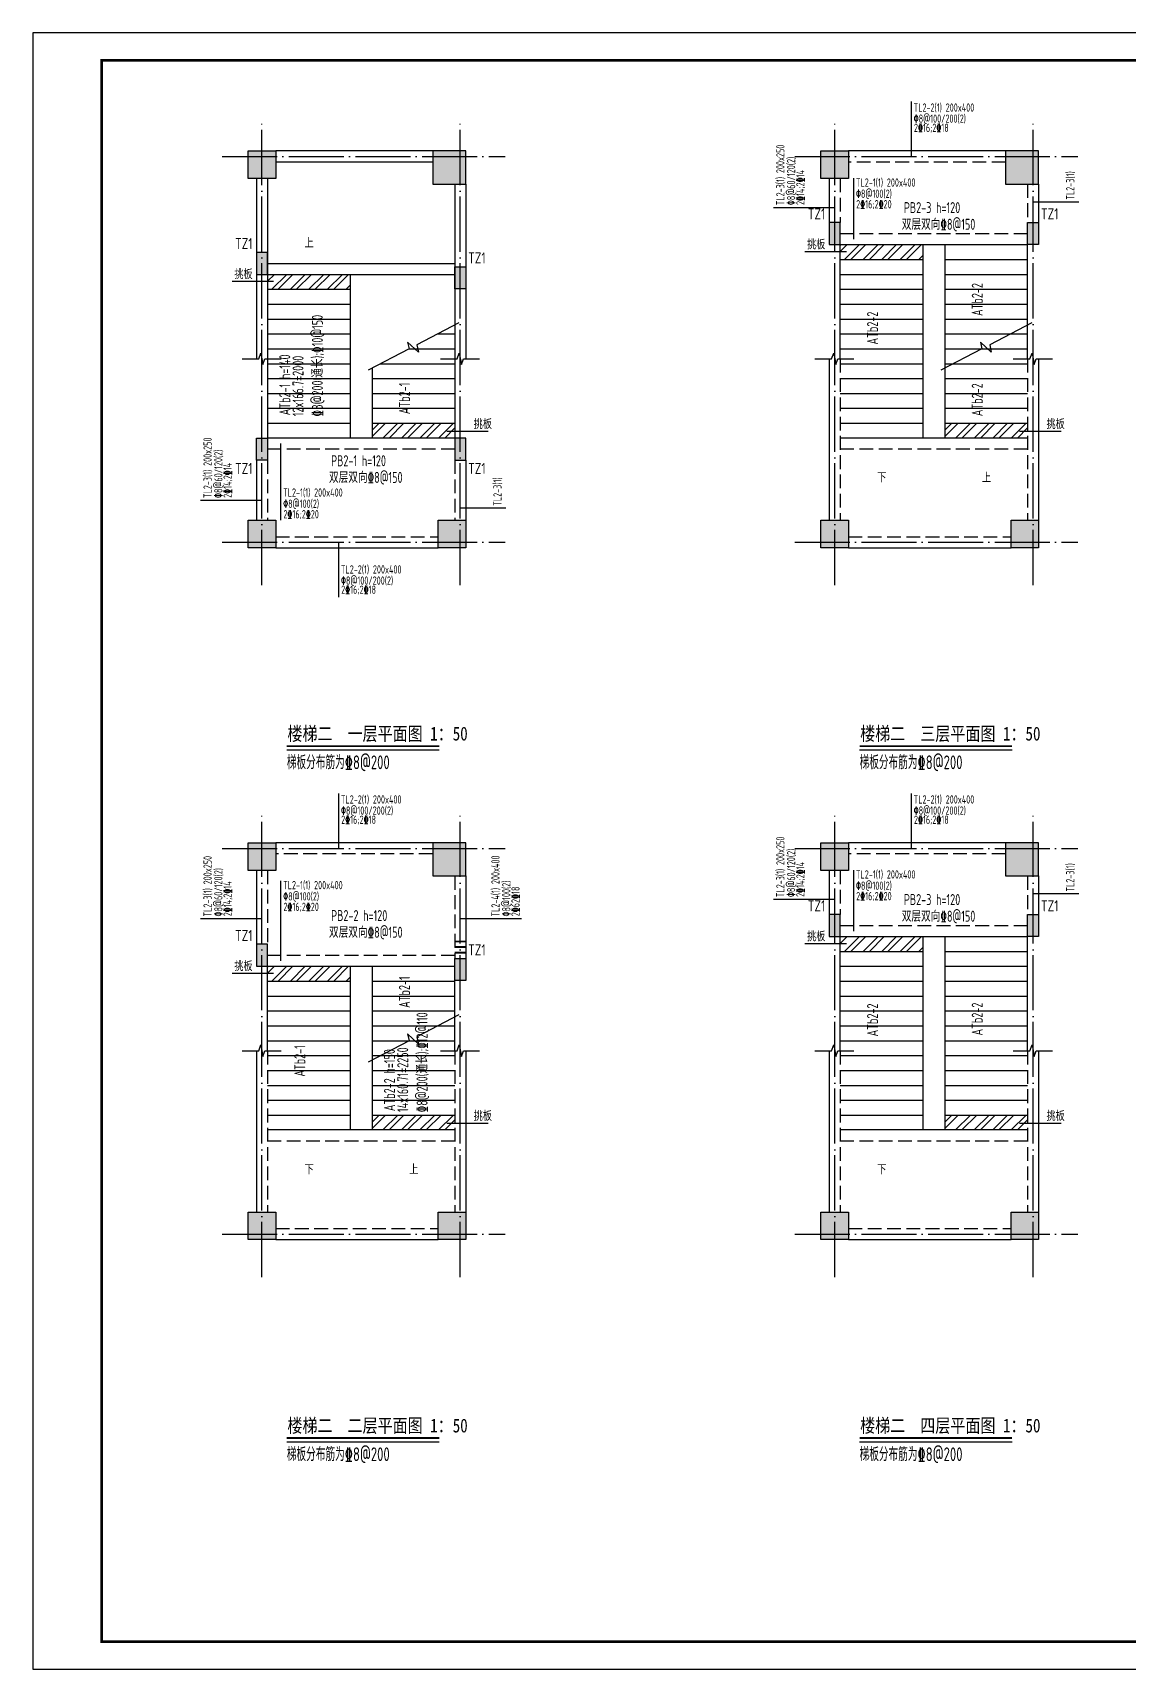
# Model space of a CAD drawing. Extents: x -2331248 to -1198620, y -977263 to -545844.
# Drawn here: x -1240670 to -1220791, y -855128 to -825428 of the extents above; entities that cross this region are included whole.
import ezdxf
from ezdxf.enums import TextEntityAlignment as Align

# ---------------------------------------------------------------- set-up
doc = ezdxf.new("R2010")
doc.units = 0
doc.header["$LTSCALE"] = 1000
doc.header["$MEASUREMENT"] = 0
doc.linetypes.add('DASH', pattern=[0.35, 0.25, -0.1])
doc.linetypes.add('DOTE', pattern=[2.42, 2, -0.2, 0.02, -0.2])
for name, color, linetype in [('DIM_SYMB', 3, 'CONTINUOUS'), ('DOTE', 1, 'DOTE'), ('PUB_DIM', 3, 'CONTINUOUS'), ('PUB_TEXT', 7, 'CONTINUOUS'), ('PUB_TITLE', 4, 'CONTINUOUS'), ('S_STAIR', 2, 'CONTINUOUS'), ('STAIR', 2, 'CONTINUOUS'), ('TEXT', 7, 'CONTINUOUS'), ('填充', 8, 'CONTINUOUS'), ('构造柱', 6, 'CONTINUOUS'), ('柱', 2, 'CONTINUOUS'), ('柱涂实', 54, 'CONTINUOUS'), ('柱编号', 6, 'CONTINUOUS'), ('梁', 4, 'CONTINUOUS'), ('梁虚线', 134, 'DASH'), ('水平标注', 2, 'CONTINUOUS')]:
    doc.layers.add(name, color=color, linetype=linetype)
doc.layers.add('S_SubBeamHoop', color=1, linetype='CONTINUOUS', lineweight=40)
doc.styles.add('-黑体', font='SIMHEI.TTF', dxfattribs={"width": 0.8})
doc.styles.add('TSSD_REIN', font='Tssdeng.shx', dxfattribs={"width": 0.7, "bigfont": 'hztxt.shx'})
pattern_1 = [(45, (1232, 0), (-168.379802, 168.379802), []), (45, (1344.25, 0), (-168.379802, 168.379802), [])]
pattern_2 = [(45, (1232, -12557), (-168.379802, 168.379802), []), (45, (1344.25, -12557), (-168.379802, 168.379802), [])]

msp = doc.modelspace()

# ---------------------------------------------------------------- hatches: boundary and pattern name
at = {"layer": '填充'}
h = msp.add_hatch(dxfattribs=at)
h.set_pattern_fill('ANSI32', color=256, scale=50, style=0)
h.set_pattern_definition([(45, (11625.41, 540), (-168.379802, 168.379802), []), (45, (11737.67, 540), (-168.379802, 168.379802), [])])
h.paths.add_polyline_path([(-1226017.8, -829274), (-1226017.8, -829544), (-1225267.8, -829544), (-1225267.8, -829274)])
h.paths.add_polyline_path([(-1225267.8, -829274), (-1225267.8, -829544), (-1224517.8, -829544), (-1224517.8, -829274)])
h = msp.add_hatch(dxfattribs=at)
h.set_pattern_fill('ANSI32', color=256, scale=50, style=0)
h.set_pattern_definition(pattern_1)
h.paths.add_polyline_path([(-1236411.2, -829814), (-1236411.2, -830084), (-1235661.2, -830084), (-1235661.2, -829814)])
h.paths.add_polyline_path([(-1235661.2, -829814), (-1235661.2, -830084), (-1234911.2, -830084), (-1234911.2, -829814)])
h = msp.add_hatch(dxfattribs=at)
h.set_pattern_fill('ANSI32', color=256, scale=50, style=0)
h.set_pattern_definition(pattern_1)
h.paths.add_polyline_path([(-1234511.2, -832514), (-1234511.2, -832784), (-1233761.2, -832784), (-1233761.2, -832514)])
h.paths.add_polyline_path([(-1233761.2, -832514), (-1233761.2, -832784), (-1233011.2, -832784), (-1233011.2, -832514)])
h = msp.add_hatch(dxfattribs=at)
h.set_pattern_fill('ANSI32', color=256, scale=50, style=0)
h.set_pattern_definition([(45, (11625.41, 0), (-168.379802, 168.379802), []), (45, (11737.67, 0), (-168.379802, 168.379802), [])])
h.paths.add_polyline_path([(-1224117.8, -832514), (-1224117.8, -832784), (-1223367.8, -832784), (-1223367.8, -832514)])
h.paths.add_polyline_path([(-1223367.8, -832514), (-1223367.8, -832784), (-1222617.8, -832784), (-1222617.8, -832514)])
h = msp.add_hatch(dxfattribs=at)
h.set_pattern_fill('ANSI32', color=256, scale=50, style=0)
h.set_pattern_definition([(45, (11625.41, -12017), (-168.379802, 168.379802), []), (45, (11737.67, -12017), (-168.379802, 168.379802), [])])
h.paths.add_polyline_path([(-1226017.8, -841831), (-1226017.8, -842101), (-1225267.8, -842101), (-1225267.8, -841831)])
h.paths.add_polyline_path([(-1225267.8, -841831), (-1225267.8, -842101), (-1224517.8, -842101), (-1224517.8, -841831)])
h = msp.add_hatch(dxfattribs=at)
h.set_pattern_fill('ANSI32', color=256, scale=50, style=0)
h.set_pattern_definition(pattern_2)
h.paths.add_polyline_path([(-1236411.2, -842371), (-1236411.2, -842641), (-1235661.2, -842641), (-1235661.2, -842371)])
h.paths.add_polyline_path([(-1235661.2, -842371), (-1235661.2, -842641), (-1234911.2, -842641), (-1234911.2, -842371)])
h = msp.add_hatch(dxfattribs=at)
h.set_pattern_fill('ANSI32', color=256, scale=50, style=0)
h.set_pattern_definition(pattern_2)
h.paths.add_polyline_path([(-1234511.2, -845071), (-1234511.2, -845341), (-1233761.2, -845341), (-1233761.2, -845071)])
h.paths.add_polyline_path([(-1233761.2, -845071), (-1233761.2, -845341), (-1233011.2, -845341), (-1233011.2, -845071)])
h = msp.add_hatch(dxfattribs=at)
h.set_pattern_fill('ANSI32', color=256, scale=50, style=0)
h.set_pattern_definition([(45, (11625.41, -12557), (-168.379802, 168.379802), []), (45, (11737.67, -12557), (-168.379802, 168.379802), [])])
h.paths.add_polyline_path([(-1224117.8, -845071), (-1224117.8, -845341), (-1223367.8, -845341), (-1223367.8, -845071)])
h.paths.add_polyline_path([(-1223367.8, -845071), (-1223367.8, -845341), (-1222617.8, -845341), (-1222617.8, -845071)])

# ---------------------------------------------------------------- linework, layer by layer
at = {"layer": 'DIM_SYMB'}
for points in [[(-1225267.8, -833358.6, 0, 0, 0), (-1225267.8, -828765.1, 0, 0, 0), (-1223367.8, -828765.1, 0, 0, 0), (-1223367.8, -830744, 40, 0, 0), (-1223367.8, -830894, 0, 0, 0)], [(-1235661.2, -829387.1, 0, 0, 0), (-1235661.2, -833358.6, 0, 0, 0), (-1233761.2, -833358.6, 0, 0, 0), (-1233761.2, -831584, 40, 0, 0), (-1233761.2, -831434, 0, 0, 0)], [(-1223367.8, -833358.6, 0, 0, 0), (-1223367.8, -831584, 40, 0, 0), (-1223367.8, -831434, 0, 0, 0)], [(-1225267.8, -845915.6, 0, 0, 0), (-1225267.8, -841322.1, 0, 0, 0), (-1223367.8, -841322.1, 0, 0, 0), (-1223367.8, -844651, 40, 0, 0), (-1223367.8, -844801, 0, 0, 0)], [(-1235661.2, -845915.6, 0, 0, 0), (-1235661.2, -841613.1, 0, 0, 0), (-1233761.2, -841613.1, 0, 0, 0), (-1233761.2, -843301, 40, 0, 0), (-1233761.2, -843451, 0, 0, 0)], [(-1233761.2, -845915.6, 0, 0, 0), (-1233761.2, -844141, 40, 0, 0), (-1233761.2, -843991, 0, 0, 0)]]:
    msp.add_lwpolyline(points, format="xyseb", dxfattribs=at)
at = {"layer": 'DOTE', "ltscale": 0.5}
for p, q in [((-1236511.2, -835452.3), (-1236511.2, -827014.2)), ((-1232911.2, -835452.3), (-1232911.2, -827014.2)), ((-1226117.8, -835452.3), (-1226117.8, -827014.2)), ((-1222517.8, -835452.3), (-1222517.8, -827014.2)), ((-1237234.4, -827674), (-1232100.2, -827674)), ((-1226841, -827674), (-1221706.8, -827674)), ((-1237234.4, -834674), (-1232100.2, -834674)), ((-1226841, -834674), (-1221706.8, -834674)), ((-1236511.2, -848009.3), (-1236511.2, -839571.2)), ((-1232911.2, -848009.3), (-1232911.2, -839571.2)), ((-1226117.8, -848009.3), (-1226117.8, -839571.2)), ((-1222517.8, -848009.3), (-1222517.8, -839571.2)), ((-1237234.4, -840231), (-1232100.2, -840231)), ((-1226841, -840231), (-1221706.8, -840231)), ((-1237234.4, -847231), (-1232100.2, -847231)), ((-1226841, -847231), (-1221706.8, -847231))]:
    msp.add_line(p, q, dxfattribs=at)
at = {"layer": 'PUB_DIM'}
for points in [[(-1236872.5, -831346), (-1236568, -831346), (-1236529.8, -831241), (-1236492.7, -831451), (-1236455.5, -831346), (-1236162, -831346)], [(-1233272.5, -831346), (-1232968, -831346), (-1232929.8, -831241), (-1232892.7, -831451), (-1232855.5, -831346), (-1232562, -831346)], [(-1226479.1, -831346), (-1226174.6, -831346), (-1226136.3, -831241), (-1226099.3, -831451), (-1226062.1, -831346), (-1225768.5, -831346)], [(-1222879.1, -831346), (-1222574.6, -831346), (-1222536.3, -831241), (-1222499.3, -831451), (-1222462.1, -831346), (-1222168.5, -831346)], [(-1236872.5, -843903), (-1236568, -843903), (-1236529.8, -843798), (-1236492.7, -844008), (-1236455.5, -843903), (-1236162, -843903)], [(-1233272.5, -843903), (-1232968, -843903), (-1232929.8, -843798), (-1232892.7, -844008), (-1232855.5, -843903), (-1232562, -843903)], [(-1226479.1, -843903), (-1226174.6, -843903), (-1226136.3, -843798), (-1226099.3, -844008), (-1226062.1, -843903), (-1225768.5, -843903)], [(-1222879.1, -843903), (-1222574.6, -843903), (-1222536.3, -843798), (-1222499.3, -844008), (-1222462.1, -843903), (-1222168.5, -843903)]]:
    msp.add_lwpolyline(points, dxfattribs=at)
at = {"layer": 'PUB_TEXT', "const_width": 35}
for points in [[(-1233293.4, -838375.4), (-1236059.3, -838375.4)], [(-1222899.9, -838375.4), (-1225665.9, -838375.4)], [(-1233293.4, -850932.4), (-1236059.3, -850932.4)], [(-1222899.9, -850932.4), (-1225665.9, -850932.4)]]:
    msp.add_lwpolyline(points, dxfattribs=at)
at = {"layer": 'PUB_TEXT'}
for points in [[(-1233293.4, -838450.4), (-1236059.3, -838450.4)], [(-1222899.9, -838450.4), (-1225665.9, -838450.4)], [(-1233293.4, -851007.4), (-1236059.3, -851007.4)], [(-1222899.9, -851007.4), (-1225665.9, -851007.4)]]:
    msp.add_lwpolyline(points, dxfattribs=at)
at = {"layer": 'PUB_TITLE'}
msp.add_lwpolyline([(-1240670, -855128), (-1198620, -855128), (-1198620, -825428), (-1240670, -825428)], close=True, dxfattribs=at)
at = {"layer": 'PUB_TITLE', "const_width": 50}
msp.add_lwpolyline([(-1239420, -854628), (-1199120, -854628), (-1199120, -825928), (-1239420, -825928)], close=True, dxfattribs=at)
at = {"layer": 'S_STAIR'}
for p, q in [((-1226017.8, -831346), (-1226017.8, -829274)), ((-1224117.8, -829274), (-1224117.8, -832784)), ((-1222617.8, -831346), (-1222617.8, -829274)), ((-1236411.2, -831346), (-1236411.2, -832784)), ((-1234511.2, -831513.9), (-1234511.2, -832784)), ((-1233011.2, -831346), (-1233011.2, -832784)), ((-1226017.8, -843903), (-1226017.8, -841831)), ((-1224117.8, -841831), (-1224117.8, -845341)), ((-1222617.8, -843903), (-1222617.8, -841831)), ((-1236411.2, -843903), (-1236411.2, -842371)), ((-1234511.2, -842371), (-1234511.2, -845341)), ((-1233011.2, -843903), (-1233011.2, -842631))]:
    msp.add_line(p, q, dxfattribs=at)
at = {"layer": 'S_SubBeamHoop', "linetype": 'Continuous', "ltscale": 1, "const_width": 35}
for points in [[(-1233011.2, -841921), (-1232811.2, -841921)], [(-1233011.2, -842021), (-1232811.2, -842021)], [(-1233011.2, -842121), (-1232811.2, -842121)]]:
    msp.add_lwpolyline(points, dxfattribs=at)
at = {"layer": 'STAIR'}
for p, q in [((-1224517.8, -829274), (-1224517.8, -832784)), ((-1234911.2, -829814), (-1234911.2, -832784)), ((-1226017.8, -829544), (-1224517.8, -829544)), ((-1226017.8, -829814), (-1224517.8, -829814)), ((-1224117.8, -829544), (-1222617.8, -829544)), ((-1224117.8, -829814), (-1222617.8, -829814)), ((-1236411.2, -830084), (-1234911.2, -830084)), ((-1226017.8, -830084), (-1224517.8, -830084)), ((-1224117.8, -830084), (-1222617.8, -830084)), ((-1236411.2, -830354), (-1234911.2, -830354)), ((-1226017.8, -830354), (-1224517.8, -830354)), ((-1224117.8, -830354), (-1222617.8, -830354)), ((-1236411.2, -830624), (-1234911.2, -830624)), ((-1226017.8, -830624), (-1224517.8, -830624)), ((-1224117.8, -830624), (-1222617.8, -830624)), ((-1236411.2, -830894), (-1234911.2, -830894)), ((-1233318.2, -830894), (-1233011.2, -830894)), ((-1226017.8, -830894), (-1224517.8, -830894)), ((-1224117.8, -830894), (-1222617.8, -830894)), ((-1236411.2, -831164), (-1234911.2, -831164)), ((-1233841, -831164), (-1233011.2, -831164)), ((-1226017.8, -831164), (-1224517.8, -831164)), ((-1224117.8, -831164), (-1222617.8, -831164)), ((-1236411.2, -831434), (-1234911.2, -831434)), ((-1234357.4, -831434), (-1233011.2, -831434)), ((-1226017.8, -831434), (-1224517.8, -831434)), ((-1224117.8, -831434), (-1222617.8, -831434)), ((-1236411.2, -831704), (-1234911.2, -831704)), ((-1234511.2, -831704), (-1233011.2, -831704)), ((-1226017.8, -831704), (-1224517.8, -831704)), ((-1224117.8, -831704), (-1222617.8, -831704)), ((-1236411.2, -831974), (-1234911.2, -831974)), ((-1234511.2, -831974), (-1233011.2, -831974)), ((-1226017.8, -831974), (-1224517.8, -831974)), ((-1224117.8, -831974), (-1222617.8, -831974)), ((-1236411.2, -832244), (-1234911.2, -832244)), ((-1234511.2, -832244), (-1233011.2, -832244)), ((-1226017.8, -832244), (-1224517.8, -832244)), ((-1224117.8, -832244), (-1222617.8, -832244)), ((-1236411.2, -832514), (-1234911.2, -832514)), ((-1234511.2, -832514), (-1233011.2, -832514)), ((-1226017.8, -832514), (-1224517.8, -832514)), ((-1224117.8, -832514), (-1222617.8, -832514)), ((-1224517.8, -841831), (-1224517.8, -845341)), ((-1226017.8, -842101), (-1224517.8, -842101)), ((-1224117.8, -842101), (-1222617.8, -842101)), ((-1234911.2, -842371), (-1234911.2, -845341)), ((-1226017.8, -842371), (-1224517.8, -842371)), ((-1224117.8, -842371), (-1222617.8, -842371)), ((-1236411.2, -842641), (-1234911.2, -842641)), ((-1234511.2, -842641), (-1233011.2, -842641)), ((-1226017.8, -842641), (-1224517.8, -842641)), ((-1224117.8, -842641), (-1222617.8, -842641)), ((-1236411.2, -842911), (-1234911.2, -842911)), ((-1236411.2, -843181), (-1234911.2, -843181)), ((-1234511.2, -842911), (-1233011.2, -842911)), ((-1234511.2, -843181), (-1233011.2, -843181)), ((-1226017.8, -842911), (-1224517.8, -842911)), ((-1226017.8, -843181), (-1224517.8, -843181)), ((-1224117.8, -842911), (-1222617.8, -842911)), ((-1224117.8, -843181), (-1222617.8, -843181)), ((-1236411.2, -843451), (-1234911.2, -843451)), ((-1234511.2, -843451), (-1233011.2, -843451)), ((-1226017.8, -843451), (-1224517.8, -843451)), ((-1224117.8, -843451), (-1222617.8, -843451)), ((-1236411.2, -843721), (-1234911.2, -843721)), ((-1234511.2, -843721), (-1233011.2, -843721)), ((-1226017.8, -843721), (-1224517.8, -843721)), ((-1224117.8, -843721), (-1222617.8, -843721)), ((-1236411.2, -843991), (-1234911.2, -843991)), ((-1234511.2, -843991), (-1233011.2, -843991)), ((-1226017.8, -843991), (-1224517.8, -843991)), ((-1224117.8, -843991), (-1222617.8, -843991)), ((-1236411.2, -844261), (-1234911.2, -844261)), ((-1234511.2, -844261), (-1233011.2, -844261)), ((-1226017.8, -844261), (-1224517.8, -844261)), ((-1224117.8, -844261), (-1222617.8, -844261)), ((-1236411.2, -844531), (-1234911.2, -844531)), ((-1234511.2, -844531), (-1233011.2, -844531)), ((-1226017.8, -844531), (-1224517.8, -844531)), ((-1224117.8, -844531), (-1222617.8, -844531)), ((-1236411.2, -844801), (-1234911.2, -844801)), ((-1234511.2, -844801), (-1233011.2, -844801)), ((-1226017.8, -844801), (-1224517.8, -844801)), ((-1224117.8, -844801), (-1222617.8, -844801)), ((-1236411.2, -845071), (-1234911.2, -845071)), ((-1234511.2, -845071), (-1233011.2, -845071)), ((-1226017.8, -845071), (-1224517.8, -845071)), ((-1224117.8, -845071), (-1222617.8, -845071))]:
    msp.add_line(p, q, dxfattribs=at)
for points in [[(-1232935.9, -830695.3), (-1233698.9, -831091.8), (-1233669.8, -831223.6), (-1233868, -831041.8), (-1233840.6, -831165.4), (-1234585.9, -831552.7)], [(-1222542.5, -830695.3), (-1223305.5, -831091.8), (-1223276.4, -831223.6), (-1223474.5, -831041.8), (-1223447.2, -831165.4), (-1224192.5, -831552.7)], [(-1232935.9, -843252.3), (-1233698.9, -843648.8), (-1233669.8, -843780.6), (-1233868, -843598.8), (-1233840.6, -843722.4), (-1234585.9, -844109.7)]]:
    msp.add_lwpolyline(points, dxfattribs=at)
at = {"layer": '填充'}
for p, q in [((-1226660.1, -829399), (-1225906.6, -829399)), ((-1237053.6, -829939), (-1236300, -829939)), ((-1233158.2, -832658), (-1232404.7, -832658)), ((-1222764.8, -832658), (-1222011.3, -832658)), ((-1226660.1, -841956), (-1225906.6, -841956)), ((-1237053.6, -842496), (-1236300, -842496)), ((-1233158.2, -845215), (-1232404.7, -845215)), ((-1222764.8, -845215), (-1222011.3, -845215))]:
    msp.add_line(p, q, dxfattribs=at)
at = {"layer": '构造柱'}
for points in [[(-1226017.8, -829274), (-1226017.8, -828874), (-1226217.8, -828874), (-1226217.8, -829274)], [(-1222617.8, -829274), (-1222617.8, -828874), (-1222417.8, -828874), (-1222417.8, -829274)], [(-1236411.2, -829814), (-1236411.2, -829414), (-1236611.2, -829414), (-1236611.2, -829814)], [(-1233011.2, -830074), (-1233011.2, -829674), (-1232811.2, -829674), (-1232811.2, -830074)], [(-1236411.2, -832784), (-1236411.2, -833184), (-1236611.2, -833184), (-1236611.2, -832784)], [(-1233011.2, -832784), (-1233011.2, -833184), (-1232811.2, -833184), (-1232811.2, -832784)], [(-1226017.8, -841831), (-1226017.8, -841431), (-1226217.8, -841431), (-1226217.8, -841831)], [(-1222617.8, -841831), (-1222617.8, -841431), (-1222417.8, -841431), (-1222417.8, -841831)], [(-1236411.2, -842371), (-1236411.2, -841971), (-1236611.2, -841971), (-1236611.2, -842371)], [(-1233011.2, -842631), (-1233011.2, -842231), (-1232811.2, -842231), (-1232811.2, -842631)]]:
    msp.add_lwpolyline(points, close=True, dxfattribs=at)
for points in [[(-1226017.8, -829274), (-1226217.8, -829274), (-1226017.8, -828874), (-1226217.8, -828874)], [(-1222617.8, -829274), (-1222417.8, -829274), (-1222617.8, -828874), (-1222417.8, -828874)], [(-1236411.2, -829814), (-1236611.2, -829814), (-1236411.2, -829414), (-1236611.2, -829414)], [(-1233011.2, -830074), (-1232811.2, -830074), (-1233011.2, -829674), (-1232811.2, -829674)], [(-1236411.2, -832784), (-1236611.2, -832784), (-1236411.2, -833184), (-1236611.2, -833184)], [(-1233011.2, -832784), (-1232811.2, -832784), (-1233011.2, -833184), (-1232811.2, -833184)], [(-1226017.8, -841831), (-1226217.8, -841831), (-1226017.8, -841431), (-1226217.8, -841431)], [(-1222617.8, -841831), (-1222417.8, -841831), (-1222617.8, -841431), (-1222417.8, -841431)], [(-1236411.2, -842371), (-1236611.2, -842371), (-1236411.2, -841971), (-1236611.2, -841971)], [(-1233011.2, -842631), (-1232811.2, -842631), (-1233011.2, -842231), (-1232811.2, -842231)]]:
    msp.add_solid(points, dxfattribs=at)
at = {"layer": '柱'}
for points in [[(-1236261.2, -827574), (-1236261.2, -828074), (-1236761.2, -828074), (-1236761.2, -827574)], [(-1232811.2, -828174), (-1232811.2, -827574), (-1233411.2, -827574), (-1233411.2, -828174)], [(-1225867.8, -827574), (-1225867.8, -828074), (-1226367.8, -828074), (-1226367.8, -827574)], [(-1222417.8, -828174), (-1222417.8, -827574), (-1223017.8, -827574), (-1223017.8, -828174)], [(-1236261.2, -834274), (-1236261.2, -834774), (-1236761.2, -834774), (-1236761.2, -834274)], [(-1232811.2, -834274), (-1232811.2, -834774), (-1233311.2, -834774), (-1233311.2, -834274)], [(-1225867.8, -834274), (-1225867.8, -834774), (-1226367.8, -834774), (-1226367.8, -834274)], [(-1222417.8, -834274), (-1222417.8, -834774), (-1222917.8, -834774), (-1222917.8, -834274)], [(-1236261.2, -840131), (-1236261.2, -840631), (-1236761.2, -840631), (-1236761.2, -840131)], [(-1232811.2, -840731), (-1232811.2, -840131), (-1233411.2, -840131), (-1233411.2, -840731)], [(-1225867.8, -840131), (-1225867.8, -840631), (-1226367.8, -840631), (-1226367.8, -840131)], [(-1222417.8, -840731), (-1222417.8, -840131), (-1223017.8, -840131), (-1223017.8, -840731)], [(-1236261.2, -846831), (-1236261.2, -847331), (-1236761.2, -847331), (-1236761.2, -846831)], [(-1232811.2, -846831), (-1232811.2, -847331), (-1233311.2, -847331), (-1233311.2, -846831)], [(-1225867.8, -846831), (-1225867.8, -847331), (-1226367.8, -847331), (-1226367.8, -846831)], [(-1222417.8, -846831), (-1222417.8, -847331), (-1222917.8, -847331), (-1222917.8, -846831)]]:
    msp.add_lwpolyline(points, close=True, dxfattribs=at)
at = {"layer": '柱涂实'}
for points in [[(-1236261.2, -827574), (-1236261.2, -828074), (-1236761.2, -827574), (-1236761.2, -828074)], [(-1232811.2, -828174), (-1232811.2, -827574), (-1233411.2, -828174), (-1233411.2, -827574)], [(-1225867.8, -827574), (-1225867.8, -828074), (-1226367.8, -827574), (-1226367.8, -828074)], [(-1222417.8, -828174), (-1222417.8, -827574), (-1223017.8, -828174), (-1223017.8, -827574)], [(-1236261.2, -834274), (-1236261.2, -834774), (-1236761.2, -834274), (-1236761.2, -834774)], [(-1232811.2, -834274), (-1232811.2, -834774), (-1233311.2, -834274), (-1233311.2, -834774)], [(-1225867.8, -834274), (-1225867.8, -834774), (-1226367.8, -834274), (-1226367.8, -834774)], [(-1222417.8, -834274), (-1222417.8, -834774), (-1222917.8, -834274), (-1222917.8, -834774)], [(-1236261.2, -840131), (-1236261.2, -840631), (-1236761.2, -840131), (-1236761.2, -840631)], [(-1232811.2, -840731), (-1232811.2, -840131), (-1233411.2, -840731), (-1233411.2, -840131)], [(-1225867.8, -840131), (-1225867.8, -840631), (-1226367.8, -840131), (-1226367.8, -840631)], [(-1222417.8, -840731), (-1222417.8, -840131), (-1223017.8, -840731), (-1223017.8, -840131)], [(-1236261.2, -846831), (-1236261.2, -847331), (-1236761.2, -846831), (-1236761.2, -847331)], [(-1232811.2, -846831), (-1232811.2, -847331), (-1233311.2, -846831), (-1233311.2, -847331)], [(-1225867.8, -846831), (-1225867.8, -847331), (-1226367.8, -846831), (-1226367.8, -847331)], [(-1222417.8, -846831), (-1222417.8, -847331), (-1222917.8, -846831), (-1222917.8, -847331)]]:
    msp.add_solid(points, dxfattribs=at)
at = {"layer": '梁'}
for p, q in [((-1233411.2, -827574), (-1236261.2, -827574)), ((-1223017.8, -827574), (-1225867.8, -827574)), ((-1233411.2, -827774), (-1236261.2, -827774)), ((-1236611.2, -828074), (-1236611.2, -831346)), ((-1236411.2, -828074), (-1236411.2, -831346)), ((-1233011.2, -828174), (-1233011.2, -831346)), ((-1232811.2, -828174), (-1232811.2, -831346)), ((-1226217.8, -828074), (-1226217.8, -828874)), ((-1222417.8, -828174), (-1222417.8, -828874)), ((-1226017.8, -829274), (-1222617.8, -829274)), ((-1236411.2, -829614), (-1233011.2, -829614)), ((-1236411.2, -829814), (-1233011.2, -829814)), ((-1226217.8, -831346), (-1226217.8, -834274)), ((-1222417.8, -831346), (-1222417.8, -834274)), ((-1233011.2, -832784), (-1236411.2, -832784)), ((-1222617.8, -832784), (-1226017.8, -832784)), ((-1236611.2, -833184), (-1236611.2, -834274)), ((-1232811.2, -833184), (-1232811.2, -834274)), ((-1236261.2, -834774), (-1233311.2, -834774)), ((-1225867.8, -834774), (-1222917.8, -834774)), ((-1233411.2, -840131), (-1236261.2, -840131)), ((-1223017.8, -840131), (-1225867.8, -840131)), ((-1236611.2, -840631), (-1236611.2, -841971)), ((-1232811.2, -840731), (-1232811.2, -842231)), ((-1226217.8, -840631), (-1226217.8, -841431)), ((-1222417.8, -840731), (-1222417.8, -841431)), ((-1226017.8, -841831), (-1222617.8, -841831)), ((-1236411.2, -842371), (-1233011.2, -842371)), ((-1236611.2, -843903), (-1236611.2, -846831)), ((-1232811.2, -843903), (-1232811.2, -846831)), ((-1226217.8, -843903), (-1226217.8, -846831)), ((-1222417.8, -843903), (-1222417.8, -846831)), ((-1233011.2, -845341), (-1236411.2, -845341)), ((-1222617.8, -845341), (-1226017.8, -845341)), ((-1236261.2, -847331), (-1233311.2, -847331)), ((-1225867.8, -847331), (-1222917.8, -847331))]:
    msp.add_line(p, q, dxfattribs=at)
at = {"layer": '梁虚线', "ltscale": 1}
for p, q in [((-1223017.8, -827774), (-1225867.8, -827774)), ((-1226017.8, -828074), (-1226017.8, -828874)), ((-1222617.8, -828174), (-1222617.8, -828874)), ((-1226017.8, -829074), (-1222617.8, -829074)), ((-1226017.8, -831346), (-1226017.8, -834274)), ((-1222617.8, -831346), (-1222617.8, -834274)), ((-1233011.2, -832984), (-1236411.2, -832984)), ((-1222617.8, -832984), (-1226017.8, -832984)), ((-1236411.2, -833184), (-1236411.2, -834274)), ((-1233011.2, -833184), (-1233011.2, -834274)), ((-1236261.2, -834574), (-1233311.2, -834574)), ((-1225867.8, -834574), (-1222917.8, -834574)), ((-1233411.2, -840331), (-1236261.2, -840331)), ((-1223017.8, -840331), (-1225867.8, -840331)), ((-1236411.2, -840631), (-1236411.2, -841971)), ((-1233011.2, -840731), (-1233011.2, -842231)), ((-1226017.8, -840631), (-1226017.8, -841431)), ((-1222617.8, -840731), (-1222617.8, -841431)), ((-1226017.8, -841631), (-1222617.8, -841631)), ((-1236411.2, -842171), (-1233011.2, -842171)), ((-1236411.2, -843903), (-1236411.2, -846831)), ((-1233011.2, -843903), (-1233011.2, -846831)), ((-1226017.8, -843903), (-1226017.8, -846831)), ((-1222617.8, -843903), (-1222617.8, -846831)), ((-1233011.2, -845541), (-1236411.2, -845541)), ((-1222617.8, -845541), (-1226017.8, -845541)), ((-1236261.2, -847131), (-1233311.2, -847131)), ((-1225867.8, -847131), (-1222917.8, -847131))]:
    msp.add_line(p, q, dxfattribs=at)
at = {"layer": '水平标注'}
for p, q in [((-1224730.6, -826676.2, 0), (-1224730.6, -827674)), ((-1225778.6, -828067.1), (-1225778.6, -829174, 0)), ((-1227231, -828597, 0), (-1226117.8, -828597)), ((-1222517.8, -828495), (-1221689.1, -828495, 0)), ((-1236172, -832884), (-1236172, -834273.9, 0)), ((-1237624.4, -833911, 0), (-1236511.2, -833911)), ((-1232911.2, -834050), (-1232082.5, -834050, 0)), ((-1235124, -834674), (-1235124, -835671.8, 0)), ((-1235124, -839233.2, 0), (-1235124, -840231)), ((-1224730.6, -839233.2, 0), (-1224730.6, -840231)), ((-1225778.6, -840624.1), (-1225778.6, -841731, 0)), ((-1236172, -840818.1), (-1236172, -842271, 0)), ((-1222517.8, -841052), (-1221689.1, -841052, 0)), ((-1227231, -841154, 0), (-1226117.8, -841154)), ((-1237624.4, -841505, 0), (-1236511.2, -841505)), ((-1232911.2, -841505), (-1231798, -841505, 0))]:
    msp.add_line(p, q, dxfattribs=at)

# ---------------------------------------------------------------- texts
at = {"layer": 'PUB_TEXT'}
for s, height, style, width, p in [('上', 175, 'TSSD_REIN', 0.7, (-1235737.7, -829331.9)), ('下', 175, 'TSSD_REIN', 0.7, (-1225344.3, -833588.8)), ('上', 175, 'TSSD_REIN', 0.7, (-1223444.3, -833588.8)), ('楼梯二  一层平面图 1：50', 250, '-黑体', 0.8, (-1236048.7, -838272.9)), ('楼梯二  三层平面图 1：50', 250, '-黑体', 0.8, (-1225655.3, -838272.9)), ('下', 175, 'TSSD_REIN', 0.7, (-1235737.7, -846145.8)), ('上', 175, 'TSSD_REIN', 0.7, (-1233837.7, -846145.8)), ('下', 175, 'TSSD_REIN', 0.7, (-1225344.3, -846145.8)), ('楼梯二  二层平面图 1：50', 250, '-黑体', 0.8, (-1236048.7, -850829.9)), ('楼梯二  四层平面图 1：50', 250, '-黑体', 0.8, (-1225655.3, -850829.9))]:
    msp.add_text(s, height=height, dxfattribs=dict(at, style=style, width=width)).set_placement(p)
at = {"layer": 'TEXT', "style": 'TSSD_REIN', "width": 0.7}
for s, height, p in [('PB2-3 h=120', 200, (-1224863.2, -828702.1, 20.7)), ('双层双向%%1328@150', 200, (-1224900.7, -829004.8, 20.7)), ('双层双向%%1328@150', 200, (-1235294.1, -833598.3, 20.7)), ('PB2-1 h=120', 200, (-1235256.7, -833295.7, 20.7)), ('梯板分布筋为%%1328@200', 250, (-1236059, -838793.6, 40203.3)), ('梯板分布筋为%%1328@200', 250, (-1225665.5, -838793.6, 40203.3)), ('PB2-3 h=120', 200, (-1224863.2, -841259.1, 20.7)), ('PB2-2 h=120', 200, (-1235256.7, -841550.1, 20.7)), ('双层双向%%1328@150', 200, (-1224900.7, -841561.8, 20.7)), ('双层双向%%1328@150', 200, (-1235294.1, -841852.8, 20.7)), ('梯板分布筋为%%1328@200', 250, (-1236059, -851350.6, 40203.3)), ('梯板分布筋为%%1328@200', 250, (-1225665.5, -851350.6, 40203.3))]:
    msp.add_text(s, height=height, dxfattribs=at).set_placement(p)
for s, p in [('ATb2-2', (-1223431.3, -830568.5, 17.2)), ('%%1328@200(通长);%%13210@150', (-1235405.1, -832392.8, 17.2)), ('ATb2-2', (-1225331.3, -831086.5, 17.2)), ('ATb2-1 h=140', (-1235996.5, -832371.5, 17.2)), ('12x166.7=2000', (-1235756.4, -832387.8, 17.2)), ('ATb2-1', (-1233824.8, -832350.5, 17.2)), ('ATb2-2', (-1223431.3, -832387.5, 17.2)), ('ATb2-1', (-1233824.8, -843125.5, 17.2)), ('ATb2-2', (-1225331.3, -843643.5, 17.2)), ('ATb2-2', (-1223431.3, -843626.5, 17.2)), ('%%1328@200(通长);%%13212@110', (-1233505.1, -845020.8, 17.2)), ('ATb2-1', (-1235724.8, -844373.5, 17.2)), ('ATb2-2 h=150', (-1234096.5, -844999.5, 17.2)), ('14x160.71=2250', (-1233856.4, -845015.8, 17.2))]:
    msp.add_text(s, height=200, rotation=90, dxfattribs=at).set_placement(p)
at = {"layer": '填充', "style": 'TSSD_REIN', "width": 0.7}
for p in [(-1226618.7, -829359.5, 6.9), (-1237012.1, -829899.5, 6.9), (-1232667.8, -832618.5, 6.9), (-1222274.4, -832618.5, 6.9), (-1226618.7, -841916.5, 6.9), (-1237012.1, -842456.5, 6.9), (-1232667.8, -845175.5, 6.9), (-1222274.4, -845175.5, 6.9)]:
    msp.add_text('挑板', height=175, dxfattribs=at).set_placement(p)
at = {"layer": '柱编号', "style": 'TSSD_REIN', "width": 0.8}
for p in [(-1226288.4, -828815.2), (-1222058, -828815.2), (-1236681.8, -829355.2), (-1232451.4, -829615.2), (-1236681.8, -833435), (-1232451.4, -833435), (-1226288.4, -841372.2), (-1222058, -841372.2), (-1236681.8, -841912.2), (-1232451.4, -842172.2)]:
    msp.add_text('TZ1', height=200, dxfattribs=at).set_placement(p, align=Align.RIGHT)
at = {"layer": '水平标注', "style": 'TSSD_REIN', "width": 0.7}
for s, p in [('TL2-2(1) 200x400', (-1224685.7, -826860.4, 0)), ('2%%13216;2%%13218', (-1224679.7, -827228.1, 0)), ('%%1308@100/200(2)', (-1224683.3, -827061.9, 0)), ('TL2-1(1) 200x400', (-1225733.7, -828221.4, 0)), ('%%1308@100(2)', (-1225731.3, -828425.3, 0)), ('2%%13216;2%%13220', (-1225727.7, -828615, 0)), ('TL2-1(1) 200x400', (-1236127.1, -833847.3, 0)), ('%%1308@100(2)', (-1236124.7, -834051.2, 0)), ('2%%13216;2%%13220', (-1236121.1, -834240.9, 0)), ('TL2-2(1) 200x400', (-1235079.1, -835243.1, 0)), ('2%%13216;2%%13218', (-1235073.1, -835610.8, 0)), ('%%1308@100/200(2)', (-1235076.7, -835444.7, 0)), ('TL2-2(1) 200x400', (-1235079.1, -839417.4, 0)), ('TL2-2(1) 200x400', (-1224685.7, -839417.4, 0)), ('%%1308@100/200(2)', (-1235076.7, -839618.9, 0)), ('%%1308@100/200(2)', (-1224683.3, -839618.9, 0)), ('2%%13216;2%%13218', (-1235073.1, -839785.1, 0)), ('2%%13216;2%%13218', (-1224679.7, -839785.1, 0)), ('TL2-1(1) 200x400', (-1236127.1, -840972.4, 0)), ('TL2-1(1) 200x400', (-1225733.7, -840778.4, 0)), ('%%1308@100(2)', (-1236124.7, -841176.3, 0)), ('2%%13216;2%%13220', (-1225727.7, -841172, 0)), ('%%1308@100(2)', (-1225731.3, -840982.3, 0)), ('2%%13216;2%%13220', (-1236121.1, -841366, 0))]:
    msp.add_text(s, height=150, dxfattribs=at).set_placement(p)
for s, p in [('TL2-3(1) 200x250', (-1227029.4, -828559.4, 0)), ('%%1308@60/120(2)', (-1226833.8, -828557.3, 0)), ('2%%13214;2%%13214', (-1226666.1, -828554.2, 0)), ('TL2-3(1)', (-1221769, -828457.4, 0)), ('TL2-3(1) 200x250', (-1237422.8, -833873.4, 0)), ('%%1308@60/120(2)', (-1237227.2, -833871.3, 0)), ('2%%13214;2%%13214', (-1237059.5, -833868.2, 0)), ('TL2-3(1)', (-1232162.4, -834012.4, 0)), ('TL2-3(1) 200x250', (-1227029.4, -841116.4, 0)), ('TL2-3(1) 200x250', (-1237422.8, -841467.4, 0)), ('TL2-4(1) 200x400', (-1232198.6, -841467.4, 0)), ('%%1308@60/120(2)', (-1226833.8, -841114.3, 0)), ('2%%13214;2%%13214', (-1226666.1, -841111.2, 0)), ('%%1308@60/120(2)', (-1237227.2, -841465.3, 0)), ('TL2-3(1)', (-1221769, -841014.4, 0)), ('2%%13214;2%%13214', (-1237059.5, -841462.2, 0)), ('%%1308@100(2)', (-1232003, -841465.3, 0)), ('2%%13262%%13218', (-1231835.3, -841462.2, 0))]:
    msp.add_text(s, height=150, rotation=90, dxfattribs=at).set_placement(p)

doc.saveas('drawing.dxf')
